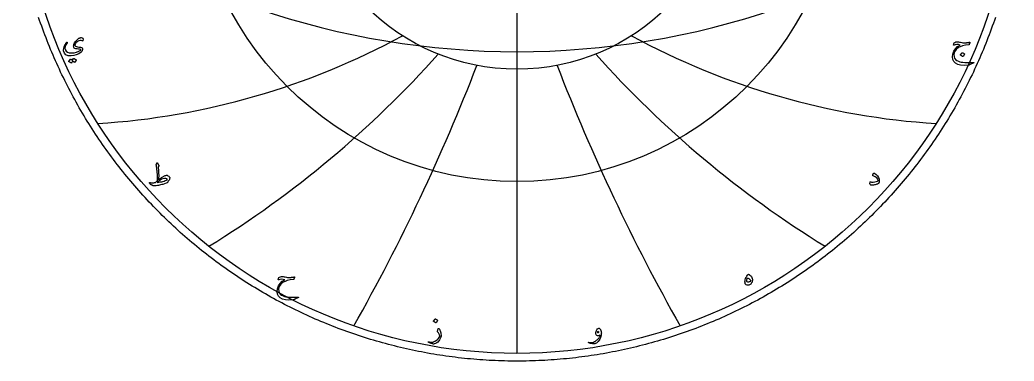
# Model space of a CAD drawing. Header units: millimetres. Extents: x -128 to 128, y -128 to 131.
# Drawn here: x -126 to 126, y -128 to -41.5 of the extents above; entities that cross this region are included whole.
import ezdxf

# ---------------------------------------------------------------- set-up
doc = ezdxf.new("R2010")
doc.units = ezdxf.units.MM
for name, color, linetype in [('CUT_OUTER', 1, 'Continuous'), ('ENGRAVE', 7, 'Continuous'), ('ENGRAVE_FINE', 8, 'Continuous'), ('TEXT', 5, 'Continuous')]:
    doc.layers.add(name, color=color, linetype=linetype)

msp = doc.modelspace()

# ---------------------------------------------------------------- linework, layer by layer
at = {"layer": 'CUT_OUTER'}
msp.add_lwpolyline([(121.2436, -40.8803), (120.9905, -41.6235), (120.7328, -42.3651), (120.4706, -43.1051), (120.2038, -43.8434), (119.9325, -44.5802), (119.6567, -45.3152), (119.3764, -46.0486), (119.0916, -46.7802), (118.8024, -47.51), (118.5086, -48.2381), (118.2104, -48.9643), (117.9077, -49.6887), (117.6006, -50.4113), (117.2891, -51.1319), (116.9731, -51.8506), (116.6528, -52.5674), (116.328, -53.2822), (115.9989, -53.9949), (115.6654, -54.7057), (115.3276, -55.4144), (114.9854, -56.1209), (114.6389, -56.8254), (114.288, -57.5278), (113.9329, -58.2279), (113.5735, -58.9259), (113.2098, -59.6217), (112.8418, -60.3152), (112.4696, -61.0065), (112.0932, -61.6954), (111.7125, -62.382), (111.3276, -63.0663), (110.9386, -63.7482), (110.5453, -64.4277), (110.1479, -65.1048), (109.7464, -65.7794), (109.3407, -66.4516), (108.9309, -67.1212), (108.517, -67.7884), (108.099, -68.4529), (107.677, -69.1149), (107.2509, -69.7743), (106.8207, -70.4311), (106.3865, -71.0852), (105.9484, -71.7366), (105.5062, -72.3854), (105.0601, -73.0314), (104.61, -73.6747), (104.1559, -74.3151), (103.698, -74.9528), (103.2361, -75.5877), (102.7704, -76.2197), (102.3008, -76.8489), (101.8273, -77.4751), (101.35, -78.0985), (100.8689, -78.7189), (100.384, -79.3363), (99.8953, -79.9508), (99.4029, -80.5622), (98.9067, -81.1706), (98.4068, -81.776), (97.9032, -82.3782), (97.3958, -82.9774), (96.8849, -83.5735), (96.3703, -84.1664), (95.852, -84.7561), (95.3301, -85.3426), (94.8047, -85.926), (94.2757, -86.5061), (93.7431, -87.0829), (93.207, -87.6565), (92.6674, -88.2267), (92.1243, -88.7936), (91.5778, -89.3572), (91.0277, -89.9175), (90.4743, -90.4743), (89.9175, -91.0277), (89.3572, -91.5778), (88.7936, -92.1243), (88.2267, -92.6674), (87.6565, -93.207), (87.0829, -93.7431), (86.5061, -94.2757), (85.926, -94.8047), (85.3426, -95.3301), (84.7561, -95.852), (84.1664, -96.3703), (83.5735, -96.8849), (82.9774, -97.3958), (82.3782, -97.9032), (81.776, -98.4068), (81.1706, -98.9067), (80.5622, -99.4029), (79.9508, -99.8953), (79.3363, -100.384), (78.7189, -100.8689), (78.0985, -101.35), (77.4751, -101.8273), (76.8489, -102.3008), (76.2197, -102.7704), (75.5877, -103.2361), (74.9528, -103.698), (74.3151, -104.1559), (73.6747, -104.61), (73.0314, -105.0601), (72.3854, -105.5062), (71.7366, -105.9484), (71.0852, -106.3865), (70.4311, -106.8207), (69.7743, -107.2509), (69.1149, -107.677), (68.4529, -108.099), (67.7884, -108.517), (67.1212, -108.9309), (66.4516, -109.3407), (65.7794, -109.7464), (65.1048, -110.1479), (64.4277, -110.5453), (63.7482, -110.9386), (63.0663, -111.3276), (62.382, -111.7125), (61.6954, -112.0932), (61.0065, -112.4696), (60.3152, -112.8418), (59.6217, -113.2098), (58.9259, -113.5735), (58.2279, -113.9329), (57.5278, -114.288), (56.8254, -114.6389), (56.1209, -114.9854), (55.4144, -115.3276), (54.7057, -115.6654), (53.9949, -115.9989), (53.2822, -116.328), (52.5674, -116.6528), (51.8506, -116.9731), (51.1319, -117.2891), (50.4113, -117.6006), (49.6887, -117.9077), (48.9643, -118.2104), (48.2381, -118.5086), (47.51, -118.8024), (46.7802, -119.0916), (46.0486, -119.3764), (45.3152, -119.6567), (44.5802, -119.9325), (43.8434, -120.2038), (43.1051, -120.4706), (42.3651, -120.7328), (41.6235, -120.9905), (40.8803, -121.2436), (40.1356, -121.4921), (39.3894, -121.7361), (38.6417, -121.9755), (37.8925, -122.2103), (37.1419, -122.4405), (36.3899, -122.6661), (35.6366, -122.8871), (34.8819, -123.1034), (34.1259, -123.3151), (33.3686, -123.5222), (32.6101, -123.7246), (31.8503, -123.9224), (31.0893, -124.1155), (30.3272, -124.3039), (29.5639, -124.4877), (28.7995, -124.6667), (28.034, -124.8411), (27.2675, -125.0108), (26.4999, -125.1757), (25.7313, -125.336), (24.9618, -125.4915), (24.1913, -125.6423), (23.42, -125.7883), (22.6477, -125.9297), (21.8746, -126.0663), (21.1006, -126.1981), (20.3259, -126.3252), (19.5504, -126.4476), (18.7742, -126.5651), (17.9972, -126.6779), (17.2196, -126.786), (16.4413, -126.8893), (15.6624, -126.9878), (14.883, -127.0815), (14.1029, -127.1704), (13.3224, -127.2545), (12.5413, -127.3339), (11.7598, -127.4084), (10.9778, -127.4782), (10.1954, -127.5432), (9.4126, -127.6033), (8.6294, -127.6587), (7.846, -127.7092), (7.0622, -127.755), (6.2782, -127.7959), (5.4939, -127.832), (4.7095, -127.8633), (3.9248, -127.8898), (3.1401, -127.9115), (2.3551, -127.9283), (1.5701, -127.9404), (0.7851, -127.9476), (0, -127.95), (-0.7851, -127.9476), (-1.5701, -127.9404), (-2.3551, -127.9283), (-3.1401, -127.9115), (-3.9248, -127.8898), (-4.7095, -127.8633), (-5.4939, -127.832), (-6.2782, -127.7959), (-7.0622, -127.755), (-7.846, -127.7092), (-8.6294, -127.6587), (-9.4126, -127.6033), (-10.1954, -127.5432), (-10.9778, -127.4782), (-11.7598, -127.4084), (-12.5413, -127.3339), (-13.3224, -127.2545), (-14.1029, -127.1704), (-14.883, -127.0815), (-15.6624, -126.9878), (-16.4413, -126.8893), (-17.2196, -126.786), (-17.9972, -126.6779), (-18.7742, -126.5651), (-19.5504, -126.4476), (-20.3259, -126.3252), (-21.1006, -126.1981), (-21.8746, -126.0663), (-22.6477, -125.9297), (-23.42, -125.7883), (-24.1913, -125.6423), (-24.9618, -125.4915), (-25.7313, -125.336), (-26.4999, -125.1757), (-27.2675, -125.0108), (-28.034, -124.8411), (-28.7995, -124.6667), (-29.5639, -124.4877), (-30.3272, -124.3039), (-31.0893, -124.1155), (-31.8503, -123.9224), (-32.6101, -123.7246), (-33.3686, -123.5222), (-34.1259, -123.3151), (-34.8819, -123.1034), (-35.6366, -122.8871), (-36.3899, -122.6661), (-37.1419, -122.4405), (-37.8925, -122.2103), (-38.6417, -121.9755), (-39.3894, -121.7361), (-40.1356, -121.4921), (-40.8803, -121.2436), (-41.6235, -120.9905), (-42.3651, -120.7328), (-43.1051, -120.4706), (-43.8434, -120.2038), (-44.5802, -119.9325), (-45.3152, -119.6567), (-46.0486, -119.3764), (-46.7802, -119.0916), (-47.51, -118.8024), (-48.2381, -118.5086), (-48.9643, -118.2104), (-49.6887, -117.9077), (-50.4113, -117.6006), (-51.1319, -117.2891), (-51.8506, -116.9731), (-52.5674, -116.6528), (-53.2822, -116.328), (-53.9949, -115.9989), (-54.7057, -115.6654), (-55.4144, -115.3276), (-56.1209, -114.9854), (-56.8254, -114.6389), (-57.5278, -114.288), (-58.2279, -113.9329), (-58.9259, -113.5735), (-59.6217, -113.2098), (-60.3152, -112.8418), (-61.0065, -112.4696), (-61.6954, -112.0932), (-62.382, -111.7125), (-63.0663, -111.3276), (-63.7482, -110.9386), (-64.4277, -110.5453), (-65.1048, -110.1479), (-65.7794, -109.7464), (-66.4516, -109.3407), (-67.1212, -108.9309), (-67.7884, -108.517), (-68.4529, -108.099), (-69.1149, -107.677), (-69.7743, -107.2509), (-70.4311, -106.8207), (-71.0852, -106.3865), (-71.7366, -105.9484), (-72.3854, -105.5062), (-73.0314, -105.0601), (-73.6747, -104.61), (-74.3151, -104.1559), (-74.9528, -103.698), (-75.5877, -103.2361), (-76.2197, -102.7704), (-76.8489, -102.3008), (-77.4751, -101.8273), (-78.0985, -101.35), (-78.7189, -100.8689), (-79.3363, -100.384), (-79.9508, -99.8953), (-80.5622, -99.4029), (-81.1706, -98.9067), (-81.776, -98.4068), (-82.3782, -97.9032), (-82.9774, -97.3958), (-83.5735, -96.8849), (-84.1664, -96.3703), (-84.7561, -95.852), (-85.3426, -95.3301), (-85.926, -94.8047), (-86.5061, -94.2757), (-87.0829, -93.7431), (-87.6565, -93.207), (-88.2267, -92.6674), (-88.7936, -92.1243), (-89.3572, -91.5778), (-89.9175, -91.0277), (-90.4743, -90.4743), (-91.0277, -89.9175), (-91.5778, -89.3572), (-92.1243, -88.7936), (-92.6674, -88.2267), (-93.207, -87.6565), (-93.7431, -87.0829), (-94.2757, -86.5061), (-94.8047, -85.926), (-95.3301, -85.3426), (-95.852, -84.7561), (-96.3703, -84.1664), (-96.8849, -83.5735), (-97.3958, -82.9774), (-97.9032, -82.3782), (-98.4068, -81.776), (-98.9067, -81.1706), (-99.4029, -80.5622), (-99.8953, -79.9508), (-100.384, -79.3363), (-100.8689, -78.7189), (-101.35, -78.0985), (-101.8273, -77.4751), (-102.3008, -76.8489), (-102.7704, -76.2197), (-103.2361, -75.5877), (-103.698, -74.9528), (-104.1559, -74.3151), (-104.61, -73.6747), (-105.0601, -73.0314), (-105.5062, -72.3854), (-105.9484, -71.7366), (-106.3865, -71.0852), (-106.8207, -70.4311), (-107.2509, -69.7743), (-107.677, -69.1149), (-108.099, -68.4529), (-108.517, -67.7884), (-108.9309, -67.1212), (-109.3407, -66.4516), (-109.7464, -65.7794), (-110.1479, -65.1048), (-110.5453, -64.4277), (-110.9386, -63.7482), (-111.3276, -63.0663), (-111.7125, -62.382), (-112.0932, -61.6954), (-112.4696, -61.0065), (-112.8418, -60.3152), (-113.2098, -59.6217), (-113.5735, -58.9259), (-113.9329, -58.2279), (-114.288, -57.5278), (-114.6389, -56.8254), (-114.9854, -56.1209), (-115.3276, -55.4144), (-115.6654, -54.7057), (-115.9989, -53.9949), (-116.328, -53.2822), (-116.6528, -52.5674), (-116.9731, -51.8506), (-117.2891, -51.1319), (-117.6006, -50.4113), (-117.9077, -49.6887), (-118.2104, -48.9643), (-118.5086, -48.2381), (-118.8024, -47.51), (-119.0916, -46.7802), (-119.3764, -46.0486), (-119.6567, -45.3152), (-119.9325, -44.5802), (-120.2038, -43.8434), (-120.4706, -43.1051), (-120.7328, -42.3651), (-120.9905, -41.6235), (-121.2436, -40.8803)], dxfattribs=at)
at = {"layer": 'ENGRAVE'}
for points in [[(0, -126), (0, 126)], [(0, -126), (0, -53.9894)]]:
    msp.add_lwpolyline(points, dxfattribs=at)
for radius in [126, 82.4783, 53.9894]:
    msp.add_circle((0, 0), radius, dxfattribs=at)
for centre, radius, start, end in [((-117.9383, 117.9383), 186.0686, 273.608317, 298.541722), ((117.9383, 117.9383), 186.0686, 241.458278, 266.391683), ((-215.7166, 124.544), 262.3881, 301.630135, 318.252405), ((215.7166, 124.544), 262.3881, 221.747595, 238.369865), ((-479.936, 128.5985), 503.6654, 330.551576, 338.862711), ((479.936, 128.5985), 503.6654, 201.137289, 209.448424)]:
    msp.add_arc(centre, radius, start, end, dxfattribs=at)
at = {"layer": 'ENGRAVE_FINE'}
msp.add_arc((0, 153.8473), 203.4053, 231.774108, 308.225892, dxfattribs=at)
at = {"layer": 'TEXT'}
for points in [[(-110.2152, -46.8406), (-110.4658, -46.7569), (-110.7455, -46.7535), (-111.0542, -46.8304), (-111.3919, -46.9877), (-111.6063, -47.1377), (-111.7848, -47.3167), (-111.9276, -47.5248), (-112.0345, -47.7619), (-112.0452, -47.8093), (-112.0461, -47.8587), (-112.0374, -47.91), (-112.019, -47.9632), (-111.8961, -48.1287), (-111.69, -48.2535), (-111.4007, -48.3377), (-111.0281, -48.3812), (-110.6603, -48.4204), (-110.3932, -48.4916), (-110.2268, -48.5946), (-110.161, -48.7296), (-110.1537, -49.0122), (-110.2094, -49.2638), (-110.3279, -49.4845), (-110.5094, -49.6742), (-111.0857, -50.0675), (-111.6997, -50.3574), (-112.3515, -50.5437), (-113.041, -50.6264), (-113.7939, -50.5742), (-114.3571, -50.3477), (-114.7307, -49.9471), (-114.9145, -49.3722), (-114.9252, -49.0567), (-114.8797, -48.7142), (-114.7781, -48.3445), (-114.6203, -47.9477), (-114.5654, -47.8374), (-114.509, -47.7309), (-114.4512, -47.6283), (-114.3919, -47.5296), (-114.3307, -47.4343), (-114.2671, -47.3419), (-114.2011, -47.2524), (-114.1326, -47.1658), (-114.0958, -47.13), (-114.0629, -47.1154), (-114.0339, -47.1222), (-114.0087, -47.1503), (-113.9947, -47.1851), (-113.9913, -47.22), (-113.9986, -47.2548), (-114.0165, -47.2896), (-114.3348, -47.8025), (-114.5236, -48.2651), (-114.5826, -48.6774), (-114.5119, -49.0393), (-114.2845, -49.4206), (-113.9507, -49.6896), (-113.5103, -49.8464), (-112.9636, -49.8909), (-112.2629, -49.8353), (-111.6319, -49.6916), (-111.0707, -49.4598), (-110.579, -49.14), (-110.5495, -49.1129), (-110.5384, -49.0858), (-110.5457, -49.0587), (-110.5713, -49.0316), (-110.6753, -48.9812), (-110.8558, -48.9387), (-111.1127, -48.9038), (-111.4461, -48.8767), (-111.7853, -48.8351), (-112.0442, -48.7567), (-112.2227, -48.6416), (-112.321, -48.4896), (-112.3665, -48.3111), (-112.379, -48.1238), (-112.3587, -47.9279), (-112.3055, -47.7232), (-112.1327, -47.3211), (-111.8932, -46.9509), (-111.5869, -46.6127), (-111.2139, -46.3064), (-111.1147, -46.2338), (-111.0184, -46.1709), (-110.925, -46.1177), (-110.8345, -46.0742), (-110.7474, -46.0398), (-110.6642, -46.0142), (-110.5848, -45.9972), (-110.5094, -45.989), (-110.2142, -46.0166), (-110.0332, -46.1458), (-109.9665, -46.3766), (-110.0139, -46.709), (-110.0497, -46.7985), (-110.0952, -46.8503), (-110.1503, -46.8643), (-110.2152, -46.8406)], [(114.7945, -47.3206), (114.6087, -47.7387), (114.5918, -47.7662), (114.5719, -47.7871), (114.5492, -47.8011), (114.5236, -47.8083), (113.6647, -47.9438), (112.9461, -48.1103), (112.3679, -48.3077), (111.93, -48.5361), (111.316, -49.0369), (110.9216, -49.5871), (110.7469, -50.1866), (110.7919, -50.8354), (110.9284, -51.1867), (111.1597, -51.4974), (111.4858, -51.7674), (111.9068, -51.9967), (112.2024, -52.0993), (112.5707, -52.1825), (113.0115, -52.2464), (113.5248, -52.2909), (113.7977, -52.304), (114.0668, -52.3122), (114.3319, -52.3156), (114.5932, -52.3142), (114.8497, -52.3083), (115.1003, -52.2987), (115.3452, -52.2851), (115.5842, -52.2677), (115.6403, -52.2638), (115.6848, -52.2677), (115.7177, -52.2793), (115.739, -52.2987), (115.7507, -52.3224), (115.7545, -52.3471), (115.7507, -52.3727), (115.739, -52.3993), (115.7306, -52.4136), (115.7207, -52.4254), (115.7093, -52.4349), (115.6965, -52.4419), (115.6827, -52.4479), (115.6684, -52.4545), (115.6536, -52.4615), (115.6384, -52.469), (115.4153, -52.5401), (115.2184, -52.6142), (115.0476, -52.6911), (114.9029, -52.7709), (114.8102, -52.8285), (114.7258, -52.8774), (114.6496, -52.9175), (114.5816, -52.949), (114.5228, -52.9732), (114.4742, -52.9916), (114.4357, -53.0042), (114.4074, -53.0109), (113.3487, -53.0501), (112.4487, -52.9742), (111.7074, -52.783), (111.1248, -52.4767), (110.7039, -52.0567), (110.4552, -51.5322), (110.3787, -50.9032), (110.4745, -50.1696), (110.7281, -49.4308), (111.1248, -48.8012), (111.6648, -48.2811), (112.3481, -47.8703), (111.8642, -47.7779), (111.4423, -47.7561), (111.0823, -47.805), (110.7842, -47.9245), (110.7581, -47.9342), (110.7339, -47.94), (110.7116, -47.9419), (110.6913, -47.94), (110.6744, -47.9337), (110.6623, -47.9225), (110.655, -47.9066), (110.6526, -47.8858), (110.6632, -47.7895), (110.6797, -47.6942), (110.7019, -47.5998), (110.73, -47.5064), (110.8287, -47.325), (110.9855, -47.1909), (111.2003, -47.1043), (111.4732, -47.0651), (111.646, -47.0666), (111.8623, -47.0864), (112.1221, -47.1246), (112.4255, -47.1812), (112.7386, -47.2379), (113.0274, -47.2761), (113.2921, -47.2959), (113.5326, -47.2974), (113.6482, -47.2923), (113.7707, -47.2848), (113.8998, -47.2749), (114.0358, -47.2625), (114.1786, -47.2473), (114.3281, -47.2287), (114.4844, -47.2067), (114.6474, -47.1812), (114.7408, -47.1783), (114.7965, -47.2006), (114.8144, -47.248), (114.7945, -47.3206)], [(112.7971, -49.829), (112.8068, -49.8193), (112.8203, -49.8135), (112.8377, -49.8116), (112.859, -49.8135), (113.0095, -49.8745), (113.1513, -49.949), (113.2844, -50.0371), (113.4087, -50.1387), (113.4208, -50.1542), (113.4261, -50.1696), (113.4247, -50.1851), (113.4165, -50.2006), (113.0526, -50.789), (113.039, -50.803), (113.0216, -50.8064), (113.0003, -50.7992), (112.9752, -50.7812), (112.9534, -50.7658), (112.919, -50.7425), (112.8721, -50.7116), (112.8126, -50.6729), (112.7395, -50.6264), (112.6519, -50.5722), (112.5498, -50.5103), (112.4332, -50.4406), (112.4177, -50.429), (112.41, -50.4174), (112.41, -50.4058), (112.4177, -50.3942)], [(-112.3829, -51.3077), (-112.3732, -51.298), (-112.3597, -51.2922), (-112.3423, -51.2903), (-112.321, -51.2922), (-112.2448, -51.3208), (-112.171, -51.3522), (-112.0996, -51.3866), (-112.0307, -51.4238), (-111.9636, -51.4645), (-111.8981, -51.509), (-111.834, -51.5574), (-111.7713, -51.6096), (-111.7592, -51.6256), (-111.7539, -51.6425), (-111.7553, -51.6604), (-111.7636, -51.6793), (-112.1352, -52.2677), (-112.1453, -52.2754), (-112.1603, -52.2754), (-112.1802, -52.2677), (-112.2048, -52.2522), (-112.2218, -52.2379), (-112.2494, -52.2183), (-112.2876, -52.1934), (-112.3365, -52.1632), (-112.3965, -52.1271), (-112.4681, -52.0848), (-112.5513, -52.0362), (-112.6461, -51.9812), (-112.9403, -52.438), (-112.9539, -52.4521), (-112.9713, -52.4554), (-112.9926, -52.4482), (-113.0177, -52.4303), (-113.0395, -52.4148), (-113.0739, -52.3916), (-113.1208, -52.3606), (-113.1803, -52.3219), (-113.2534, -52.2754), (-113.341, -52.2212), (-113.4431, -52.1593), (-113.5597, -52.0896), (-113.5718, -52.078), (-113.5771, -52.0664), (-113.5757, -52.0548), (-113.5674, -52.0432), (-113.1881, -51.478), (-113.1784, -51.4683), (-113.1648, -51.4625), (-113.1474, -51.4606), (-113.1261, -51.4625), (-113.0613, -51.4836), (-112.9984, -51.508), (-112.9374, -51.5358), (-112.8784, -51.5671), (-112.8213, -51.6012), (-112.7661, -51.6377), (-112.7129, -51.6767), (-112.6616, -51.718)], [(-91.4255, -78.13), (-91.3887, -78.0458), (-91.3558, -77.9713), (-91.3268, -77.9065), (-91.3016, -77.8513), (-91.2808, -77.8063), (-91.2648, -77.7719), (-91.2537, -77.7482), (-91.2474, -77.7352), (-91.2343, -77.7182), (-91.2184, -77.7061), (-91.1995, -77.6989), (-91.1777, -77.6965), (-91.1598, -77.6994), (-91.1448, -77.7081), (-91.1327, -77.7226), (-91.1235, -77.7429), (-91.0829, -77.8416), (-91.0461, -77.9287), (-91.0132, -78.0042), (-90.9842, -78.0681), (-90.9675, -78.0961), (-90.9484, -78.1261), (-90.9268, -78.1581), (-90.9029, -78.1919), (-90.876, -78.2277), (-90.8458, -78.2655), (-90.8122, -78.3052), (-90.7752, -78.3468), (-90.7519, -78.3889), (-90.7442, -78.43), (-90.7519, -78.4702), (-90.7752, -78.5094), (-90.9223, -78.7029), (-90.9421, -78.7344), (-90.9552, -78.7668), (-90.9614, -78.8002), (-90.961, -78.8345), (-90.8855, -79.6866), (-90.8371, -80.3771), (-90.8158, -80.906), (-90.8216, -81.2732), (-90.8296, -81.4104), (-90.8381, -81.5355), (-90.847, -81.6485), (-90.8564, -81.7494), (-90.8664, -81.8386), (-90.8768, -81.9168), (-90.8877, -81.9838), (-90.899, -82.0397), (-90.6675, -81.8626), (-90.4529, -81.7029), (-90.2552, -81.5606), (-90.0745, -81.4358), (-89.9112, -81.3279), (-89.7658, -81.2365), (-89.6383, -81.1615), (-89.5287, -81.1029), (-89.3337, -81.0158), (-89.1513, -80.9481), (-88.9814, -80.8997), (-88.8242, -80.8706), (-88.741, -80.8682), (-88.6539, -80.8842), (-88.5629, -80.9186), (-88.4681, -80.9713), (-88.2803, -81.1044), (-88.1429, -81.2326), (-88.0558, -81.356), (-88.019, -81.4745), (-88.0214, -81.6066), (-88.0519, -81.7552), (-88.1105, -81.9202), (-88.1971, -82.1016), (-88.2939, -82.2802), (-88.3829, -82.4287), (-88.4642, -82.5473), (-88.5377, -82.6358), (-88.6887, -82.7476), (-88.9481, -82.8739), (-89.3158, -83.0147), (-89.7919, -83.17), (-90.0573, -83.2469), (-90.3271, -83.3152), (-90.6012, -83.3747), (-90.8797, -83.4255), (-91.1615, -83.4681), (-91.4458, -83.5029), (-91.7325, -83.53), (-92.0216, -83.5494), (-92.1273, -83.5281), (-92.2277, -83.5029), (-92.3228, -83.4739), (-92.4126, -83.441), (-92.498, -83.4042), (-92.58, -83.3636), (-92.6586, -83.319), (-92.7339, -83.2706), (-92.866, -83.1739), (-92.9758, -83.0771), (-93.0634, -82.9803), (-93.1287, -82.8836), (-93.1645, -82.8032), (-93.1713, -82.7481), (-93.149, -82.7181), (-93.0977, -82.7132), (-92.9528, -82.7304), (-92.7968, -82.7432), (-92.6296, -82.7517), (-92.4513, -82.7558), (-92.2618, -82.7556), (-92.0613, -82.751), (-91.8496, -82.742), (-91.6268, -82.7287), (-91.1158, -82.2255), (-91.1064, -82.0232), (-91.1013, -81.819), (-91.1006, -81.6129), (-91.1042, -81.4048), (-91.1117, -81.1944), (-91.1226, -80.981), (-91.1368, -80.7647), (-91.1545, -80.5455), (-91.1743, -80.3285), (-91.1952, -80.1187), (-91.2169, -79.9162), (-91.2397, -79.721), (-91.2624, -79.5325), (-91.2842, -79.3503), (-91.305, -79.1744), (-91.3248, -79.0048), (-91.3435, -78.8478), (-91.3606, -78.7097), (-91.3764, -78.5904), (-91.3906, -78.49), (-91.4035, -78.408), (-91.4148, -78.3439), (-91.4248, -78.2977), (-91.4332, -78.2694), (-91.4385, -78.2374), (-91.439, -78.2036), (-91.4347, -78.1677), (-91.4255, -78.13)], [(90.1713, -80.8397), (90.202, -80.7475), (90.2323, -80.6645), (90.262, -80.5907), (90.2913, -80.5261), (90.3196, -80.4702), (90.3464, -80.4226), (90.3718, -80.3831), (90.3958, -80.3519), (90.4331, -80.3219), (90.4752, -80.3094), (90.5221, -80.3142), (90.5739, -80.3365), (91.0321, -80.6437), (91.3848, -81.0003), (91.6321, -81.4063), (91.7739, -81.8616), (91.7937, -81.9918), (91.8068, -82.119), (91.8131, -82.2434), (91.8126, -82.3648), (91.8048, -82.4824), (91.7893, -82.5952), (91.7661, -82.7031), (91.7352, -82.8061), (91.7076, -82.8613), (91.6713, -82.9106), (91.6263, -82.9542), (91.5726, -82.9919), (91.3877, -83.0824), (91.1971, -83.1603), (91.0006, -83.2256), (90.7984, -83.2784), (90.5913, -83.3195), (90.3803, -83.35), (90.1655, -83.3698), (89.9468, -83.379), (89.6874, -83.3355), (89.5287, -83.1894), (89.4706, -82.9406), (89.5132, -82.5894), (89.5277, -82.5511), (89.5481, -82.5216), (89.5742, -82.5008), (89.6061, -82.4887), (89.6337, -82.4921), (89.6623, -82.5023), (89.6918, -82.5192), (89.7223, -82.5429), (89.8166, -82.5937), (89.9448, -82.6223), (90.1069, -82.6286), (90.3029, -82.6126), (90.7282, -82.5506), (91.0752, -82.481), (91.3437, -82.4036), (91.5339, -82.3184), (91.5435, -82.3068), (91.5493, -82.2874), (91.5513, -82.2603), (91.5493, -82.2255), (91.4182, -81.8597), (91.1642, -81.5365), (90.7873, -81.2558), (90.2874, -81.0177), (90.2221, -80.9834), (90.181, -80.9423), (90.164, -80.8944), (90.1713, -80.8397)], [(-89.7687, -81.7532), (-90.0682, -81.8776), (-90.4016, -82.0726), (-90.7689, -82.3382), (-91.17, -82.6745), (-90.7812, -82.6264), (-90.4123, -82.5671), (-90.0631, -82.4967), (-89.7339, -82.4152), (-89.4249, -82.3235), (-89.1368, -82.2226), (-88.8694, -82.1125), (-88.6229, -81.9932), (-88.7903, -81.7866), (-89.0371, -81.6777), (-89.3632, -81.6666), (-89.7687, -81.7532)], [(-56.3671, -106.7766), (-56.5529, -107.1947), (-56.5699, -107.2223), (-56.5897, -107.2431), (-56.6125, -107.2571), (-56.6381, -107.2644), (-57.497, -107.3998), (-58.2155, -107.5663), (-58.7938, -107.7637), (-59.2317, -107.9921), (-59.8457, -108.4929), (-60.24, -109.0431), (-60.4147, -109.6426), (-60.3697, -110.2914), (-60.2333, -110.6427), (-60.002, -110.9534), (-59.6758, -111.2234), (-59.2549, -111.4527), (-58.9592, -111.5553), (-58.591, -111.6385), (-58.1502, -111.7024), (-57.6368, -111.7469), (-57.3639, -111.76), (-57.0949, -111.7682), (-56.8297, -111.7716), (-56.5684, -111.7702), (-56.312, -111.7644), (-56.0613, -111.7547), (-55.8165, -111.7411), (-55.5775, -111.7237), (-55.5213, -111.7198), (-55.4768, -111.7237), (-55.4439, -111.7353), (-55.4226, -111.7547), (-55.411, -111.7784), (-55.4071, -111.8031), (-55.411, -111.8287), (-55.4226, -111.8553), (-55.4311, -111.8696), (-55.441, -111.8814), (-55.4524, -111.8909), (-55.4652, -111.8979), (-55.479, -111.9039), (-55.4933, -111.9105), (-55.508, -111.9175), (-55.5233, -111.925), (-55.7463, -111.9961), (-55.9433, -112.0702), (-56.1141, -112.1471), (-56.2588, -112.2269), (-56.3514, -112.2845), (-56.4358, -112.3334), (-56.5121, -112.3735), (-56.58, -112.405), (-56.6388, -112.4292), (-56.6875, -112.4476), (-56.7259, -112.4602), (-56.7542, -112.4669), (-57.8129, -112.5061), (-58.7129, -112.4302), (-59.4542, -112.239), (-60.0368, -111.9327), (-60.4578, -111.5127), (-60.7065, -110.9882), (-60.7829, -110.3592), (-60.6871, -109.6256), (-60.4336, -108.8868), (-60.0368, -108.2573), (-59.4968, -107.7371), (-58.8136, -107.3263), (-59.2975, -107.2339), (-59.7194, -107.2121), (-60.0794, -107.261), (-60.3775, -107.3805), (-60.4036, -107.3902), (-60.4278, -107.396), (-60.45, -107.3979), (-60.4704, -107.396), (-60.4873, -107.3897), (-60.4994, -107.3785), (-60.5067, -107.3626), (-60.5091, -107.3418), (-60.4984, -107.2455), (-60.482, -107.1502), (-60.4597, -107.0558), (-60.4317, -106.9624), (-60.3329, -106.781), (-60.1762, -106.6469), (-59.9613, -106.5603), (-59.6884, -106.5211), (-59.5157, -106.5226), (-59.2994, -106.5424), (-59.0396, -106.5806), (-58.7362, -106.6373), (-58.4231, -106.6939), (-58.1342, -106.7321), (-57.8696, -106.7519), (-57.6291, -106.7534), (-57.5134, -106.7483), (-57.391, -106.7408), (-57.2618, -106.7309), (-57.1258, -106.7185), (-56.9831, -106.7033), (-56.8336, -106.6847), (-56.6773, -106.6627), (-56.5142, -106.6373), (-56.4208, -106.6344), (-56.3652, -106.6566), (-56.3473, -106.704), (-56.3671, -106.7766)], [(58.5039, -106.0024), (58.5702, -105.9719), (58.6452, -105.9656), (58.7289, -105.9835), (58.8213, -106.0256), (59.0512, -106.1795), (59.2452, -106.3547), (59.4034, -106.5511), (59.5258, -106.7689), (59.6105, -106.9958), (59.6555, -107.2276), (59.6608, -107.4642), (59.6265, -107.7056), (59.5641, -107.9258), (59.4775, -108.1218), (59.3667, -108.2935), (59.2317, -108.4411), (59.0792, -108.5597), (58.9162, -108.6444), (58.7425, -108.6952), (58.5581, -108.7121), (58.3171, -108.6947), (58.1207, -108.6269), (57.9688, -108.5089), (57.8613, -108.3405), (57.797, -108.1358), (57.7742, -107.9011), (57.7931, -107.6364), (57.8536, -107.3418), (57.9518, -107.036), (58.0839, -106.7456), (58.2499, -106.4708), (58.4497, -106.2114), (58.4565, -106.1994), (58.4613, -106.1785), (58.4642, -106.149), (58.4652, -106.1108), (58.4676, -106.0692), (58.4749, -106.0373), (58.487, -106.015), (58.5039, -106.0024)], [(59.2394, -107.6669), (59.2718, -107.6263), (59.2762, -107.574), (59.2525, -107.5102), (59.2007, -107.4347), (59.0212, -107.2392), (58.8465, -107.1018), (58.6767, -107.0224), (58.5117, -107.0011), (58.4333, -107.0152), (58.3607, -107.0573), (58.2939, -107.1274), (58.2329, -107.2256), (58.1841, -107.3316), (58.1536, -107.425), (58.1415, -107.5058), (58.1478, -107.574), (58.202, -107.6994), (58.2949, -107.7889), (58.4265, -107.8426), (58.5968, -107.8605), (58.785, -107.8484), (58.9549, -107.8121), (59.1063, -107.7516), (59.2394, -107.6669)], [(-20.7494, -117.2938), (-20.7397, -117.2841), (-20.7262, -117.2783), (-20.7088, -117.2763), (-20.6875, -117.2783), (-20.537, -117.3392), (-20.3952, -117.4138), (-20.2622, -117.5018), (-20.1378, -117.6034), (-20.1257, -117.6189), (-20.1204, -117.6344), (-20.1218, -117.6499), (-20.1301, -117.6654), (-20.4939, -118.2538), (-20.5075, -118.2678), (-20.5249, -118.2712), (-20.5462, -118.2639), (-20.5714, -118.246), (-20.5931, -118.2305), (-20.6275, -118.2073), (-20.6744, -118.1763), (-20.7339, -118.1376), (-20.807, -118.0912), (-20.8946, -118.037), (-20.9967, -117.975), (-21.1133, -117.9054), (-21.1288, -117.8938), (-21.1365, -117.8821), (-21.1365, -117.8705), (-21.1288, -117.8589)], [(-19.9597, -119.7015), (-19.9554, -119.6875), (-19.9501, -119.6763), (-19.9438, -119.6681), (-19.9365, -119.6628), (-19.9147, -119.6608), (-19.8881, -119.6705), (-19.8567, -119.6918), (-19.8204, -119.7247), (-19.6791, -119.8926), (-19.5572, -120.0867), (-19.4546, -120.3068), (-19.3714, -120.5531), (-19.3065, -120.8183), (-19.2668, -121.0796), (-19.2523, -121.337), (-19.263, -121.5905), (-19.3317, -121.9244), (-19.4449, -122.2447), (-19.6026, -122.5515), (-19.8049, -122.8447), (-20.0468, -123.1104), (-20.3236, -123.3267), (-20.6352, -123.4936), (-20.9817, -123.6112), (-21.0746, -123.631), (-21.1675, -123.6363), (-21.2604, -123.6271), (-21.3533, -123.6034), (-21.5674, -123.5287), (-21.7607, -123.4592), (-21.9332, -123.3951), (-22.0849, -123.3363), (-22.2153, -123.2829), (-22.3239, -123.2347), (-22.4108, -123.1919), (-22.4759, -123.1544), (-22.4894, -123.1428), (-22.4991, -123.1312), (-22.5049, -123.1196), (-22.5068, -123.1079), (-22.5054, -123.0929), (-22.501, -123.0789), (-22.4938, -123.0658), (-22.4836, -123.0538), (-22.4706, -123.0446), (-22.4546, -123.0402), (-22.4357, -123.0407), (-22.4139, -123.046), (-22.2814, -123.0816), (-22.1546, -123.1108), (-22.0336, -123.1338), (-21.9185, -123.1505), (-21.8081, -123.1609), (-21.7017, -123.165), (-21.5991, -123.1629), (-21.5004, -123.1544), (-21.4019, -123.1387), (-21.3001, -123.1147), (-21.1948, -123.0825), (-21.0862, -123.0421), (-20.9742, -122.993), (-20.8588, -122.9347), (-20.74, -122.8672), (-20.6178, -122.7905), (-20.2747, -122.5438), (-19.981, -122.2757), (-19.7367, -121.9863), (-19.5417, -121.6757), (-19.5291, -121.6505), (-19.5223, -121.6215), (-19.5214, -121.5886), (-19.5262, -121.5518), (-19.6075, -121.3346), (-19.7352, -121.0931), (-19.9094, -120.8275), (-20.1301, -120.5376), (-20.1397, -120.5192), (-20.1456, -120.5028), (-20.1475, -120.4883), (-20.1456, -120.4757)], [(20.0797, -120.3596), (20.221, -120.0315), (20.3739, -119.7983), (20.5385, -119.6599), (20.7146, -119.6163), (20.8249, -119.6357), (20.9314, -119.6938), (21.0339, -119.7905), (21.1326, -119.926), (21.1801, -120.0044), (21.2217, -120.0847), (21.2575, -120.167), (21.2875, -120.2512), (21.3131, -120.3378), (21.3359, -120.4273), (21.3557, -120.5197), (21.3726, -120.615), (21.3886, -120.8275), (21.3746, -121.0776), (21.3306, -121.3655), (21.2565, -121.6912), (21.1472, -122.0284), (20.9972, -122.3512), (20.8065, -122.6594), (20.5752, -122.9531), (20.3328, -123.2091), (20.1165, -123.3963), (19.9264, -123.5149), (19.7623, -123.5647), (19.5949, -123.5734), (19.4023, -123.5686), (19.1846, -123.5502), (18.9417, -123.5183), (18.8185, -123.4982), (18.7046, -123.4767), (18.5998, -123.4537), (18.5043, -123.4292), (18.4174, -123.4043), (18.3388, -123.3799), (18.2684, -123.3559), (18.2062, -123.3325), (18.1694, -123.3121), (18.1443, -123.2899), (18.1307, -123.2657), (18.1288, -123.2396), (18.1409, -123.2134), (18.1617, -123.197), (18.1912, -123.1902), (18.2294, -123.1931), (18.528, -123.2221), (18.8197, -123.2241), (19.1047, -123.1989), (19.383, -123.1467), (19.4689, -123.12), (19.5639, -123.0789), (19.6682, -123.0233), (19.7817, -122.9531), (19.9043, -122.8684), (20.0362, -122.7692), (20.1772, -122.6555), (20.3275, -122.5273), (20.4746, -122.3947), (20.6062, -122.2679), (20.7223, -122.147), (20.823, -122.0318), (20.9076, -121.922), (20.9759, -121.817), (21.0276, -121.7168), (21.063, -121.6215), (21.0426, -121.4773), (21.0204, -121.3699), (20.9962, -121.2992), (20.9701, -121.2654), (20.8128, -121.4507), (20.6352, -121.5499), (20.4373, -121.5629), (20.2191, -121.4899), (20.0391, -121.3321), (19.9559, -121.0912), (19.9694, -120.767), (20.0797, -120.3596)], [(20.7843, -120.646), (20.6701, -120.5076), (20.552, -120.4563), (20.4301, -120.4921), (20.3043, -120.615), (20.4068, -120.6983), (20.521, -120.7312), (20.6468, -120.7138), (20.7843, -120.646)]]:
    msp.add_lwpolyline(points, close=True, dxfattribs=at)

doc.saveas('drawing.dxf')
